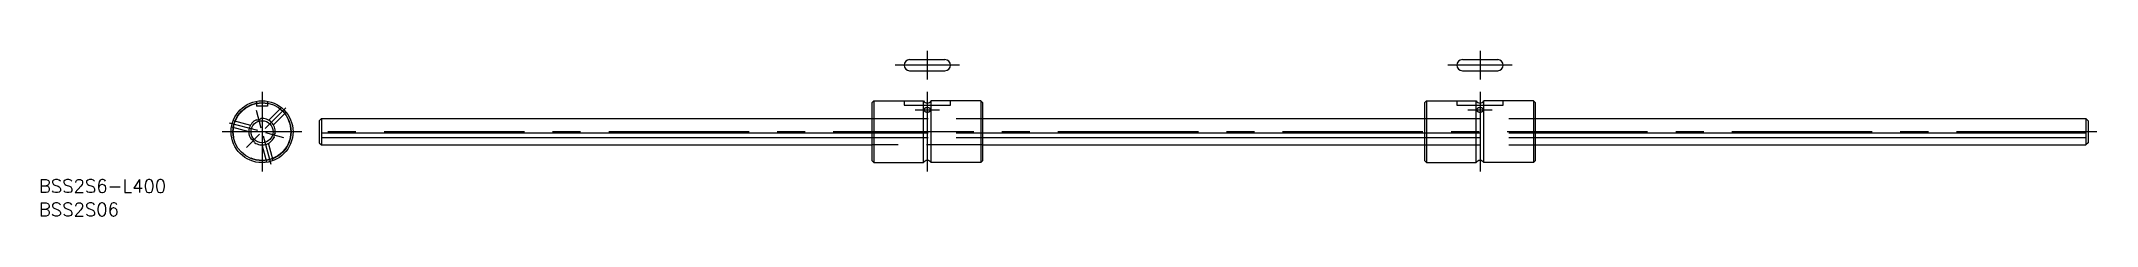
# Model space of a CAD drawing. Extents: x -50 to 415, y -19 to 18.
import ezdxf

# ---------------------------------------------------------------- set-up
doc = ezdxf.new("R2010")
doc.units = 0
doc.linetypes.add('CENTER', pattern=[50.8, 31.75, -6.35, 6.35, -6.35])
doc.linetypes.add('DASHED', pattern=[19.05, 12.7, -6.35])
doc.layers.get('0').update_dxf_attribs({"linetype": 'CONTINUOUS'})
doc.layers.add('CENTER', color=1, linetype='CENTER')
doc.styles.get("Standard").update_dxf_attribs({"font": 'txt.shx', "height": 3, "bigfont": 'bigfont.shx'})

msp = doc.modelspace()

# ---------------------------------------------------------------- linework, layer by layer
at = {"color": 7, "linetype": 'CONTINUOUS'}
for p, q in [((146.44, 16.31), (154.44, 16.31)), ((271.44, 16.31), (279.44, 16.31)), ((146.44, 13.81), (154.44, 13.81)), ((271.44, 13.81), (279.44, 13.81)), ((138.34, 7), (137.94, 6.6)), ((137.94, -6.6), (137.94, 6.6)), ((138.34, 7), (138.34, -7)), ((138.34, 7), (149.59, 7)), ((149.59, -7), (149.59, 7)), ((162.54, 7), (151.29, 7)), ((151.29, -7), (151.29, 7)), ((162.54, 7), (162.54, -7)), ((162.54, 7), (162.94, 6.6)), ((162.94, 6.6), (162.94, -6.6)), ((263.34, 7), (262.94, 6.6)), ((262.94, -6.6), (262.94, 6.6)), ((263.34, 7), (263.34, -7)), ((263.34, 7), (274.59, 7)), ((274.59, -7), (274.59, 7)), ((276.29, -7), (276.29, 7)), ((287.54, 7), (276.29, 7)), ((287.54, 7), (287.94, 6.6)), ((287.54, 7), (287.54, -7)), ((287.94, 6.6), (287.94, -6.6)), ((13.44, 3), (12.94, 2.5)), ((12.94, 2.5), (12.94, -2.5)), ((13.44, 3), (137.94, 3)), ((13.44, 3), (13.44, -3)), ((162.94, 3), (262.94, 3)), ((287.94, 3), (412.44, 3)), ((412.44, 3), (412.94, 2.5)), ((412.44, 3), (412.44, -3)), ((412.94, 2.5), (412.94, -2.5)), ((12.94, -2.5), (13.44, -3)), ((13.44, -0.25), (137.94, -0.25)), ((13.44, -1.28), (137.94, -1.28)), ((13.44, -3), (137.94, -3)), ((162.94, -0.25), (262.94, -0.25)), ((162.94, -1.28), (262.94, -1.28)), ((162.94, -3), (262.94, -3)), ((287.94, -0.25), (412.44, -0.25)), ((287.94, -1.28), (412.44, -1.28)), ((287.94, -3), (412.44, -3)), ((412.94, -2.5), (412.44, -3)), ((138.34, -7), (137.94, -6.6)), ((138.34, -7), (149.59, -7)), ((162.54, -7), (151.29, -7)), ((162.54, -7), (162.94, -6.6)), ((263.34, -7), (262.94, -6.6)), ((263.34, -7), (274.59, -7)), ((287.54, -7), (276.29, -7)), ((287.54, -7), (287.94, -6.6))]:
    msp.add_line(p, q, dxfattribs=at)
at = {"color": 3, "linetype": 'DASHED'}
for p, q in [((-1.25, 6.89), (-1.25, 5.8)), ((1.25, 5.8), (-1.25, 5.8)), ((1.25, 6.89), (1.25, 5.8)), ((4.39, 5.45), (1.52, 2.58)), ((145.19, 7), (145.19, 6.03)), ((145.19, 6.03), (155.69, 6.03)), ((155.69, 6.03), (155.69, 7)), ((270.19, 7), (270.19, 6.03)), ((270.19, 6.03), (280.69, 6.03)), ((280.69, 6.03), (280.69, 7)), ((-6.92, 1.08), (-3, 0.03)), ((-6.53, 2.53), (-2.61, 1.48)), ((5.45, 4.39), (2.58, 1.52)), ((137.94, 3), (162.94, 3)), ((262.94, 3), (287.94, 3)), ((1.08, -6.92), (0.03, -3)), ((2.53, -6.53), (1.48, -2.61)), ((137.94, -0.25), (162.94, -0.25)), ((137.94, -1.28), (162.94, -1.28)), ((162.94, -3), (137.94, -3)), ((262.94, -0.25), (287.94, -0.25)), ((262.94, -1.28), (287.94, -1.28)), ((262.94, -3), (287.94, -3))]:
    msp.add_line(p, q, dxfattribs=at)
at = {"color": 7, "linetype": 'CONTINUOUS'}
for points in [[(151.19, 4.95, 0), (151.19, 4.97, 0), (151.19, 5, 0), (151.19, 5.02, 0), (151.18, 5.05, 0), (151.17, 5.07, 0), (151.16, 5.1, 0), (151.15, 5.12, 0), (151.14, 5.14, 0), (151.12, 5.16, 0), (151.1, 5.19, 0), (151.09, 5.21, 0), (151.07, 5.23, 0), (151.04, 5.25, 0), (151.02, 5.27, 0), (151, 5.29, 0), (150.97, 5.3, 0), (150.95, 5.32, 0), (150.92, 5.34, 0), (150.89, 5.35, 0), (150.86, 5.37, 0), (150.83, 5.38, 0), (150.8, 5.39, 0), (150.76, 5.4, 0), (150.73, 5.41, 0), (150.7, 5.42, 0), (150.66, 5.43, 0), (150.62, 5.44, 0), (150.59, 5.44, 0), (150.55, 5.45, 0), (150.52, 5.45, 0), (150.48, 5.45, 0), (150.44, 5.45, 0), (150.41, 5.45, 0), (150.37, 5.45, 0), (150.33, 5.45, 0), (150.3, 5.44, 0), (150.26, 5.44, 0), (150.22, 5.43, 0), (150.19, 5.42, 0), (150.16, 5.41, 0), (150.12, 5.4, 0), (150.09, 5.39, 0), (150.06, 5.38, 0), (150.03, 5.37, 0), (150, 5.35, 0), (149.97, 5.34, 0), (149.94, 5.32, 0), (149.91, 5.3, 0), (149.89, 5.29, 0), (149.86, 5.27, 0), (149.84, 5.25, 0), (149.82, 5.23, 0), (149.8, 5.21, 0), (149.78, 5.19, 0), (149.76, 5.16, 0), (149.75, 5.14, 0), (149.74, 5.12, 0), (149.72, 5.1, 0), (149.72, 5.07, 0), (149.71, 5.05, 0), (149.7, 5.02, 0), (149.7, 5, 0), (149.69, 4.97, 0), (149.69, 4.95, 0), (149.69, 4.93, 0), (149.7, 4.9, 0), (149.7, 4.88, 0), (149.71, 4.85, 0), (149.72, 4.83, 0), (149.72, 4.8, 0), (149.74, 4.78, 0), (149.75, 4.76, 0), (149.76, 4.74, 0), (149.78, 4.71, 0), (149.8, 4.69, 0), (149.82, 4.67, 0), (149.84, 4.65, 0), (149.86, 4.63, 0), (149.89, 4.61, 0), (149.91, 4.59, 0), (149.94, 4.58, 0), (149.97, 4.56, 0), (150, 4.55, 0), (150.03, 4.53, 0), (150.06, 4.52, 0), (150.09, 4.51, 0), (150.12, 4.5, 0), (150.16, 4.49, 0), (150.19, 4.48, 0), (150.22, 4.47, 0), (150.26, 4.46, 0), (150.3, 4.46, 0), (150.33, 4.45, 0), (150.37, 4.45, 0), (150.41, 4.45, 0), (150.44, 4.45, 0), (150.48, 4.45, 0), (150.52, 4.45, 0), (150.55, 4.45, 0), (150.59, 4.46, 0), (150.62, 4.46, 0), (150.66, 4.47, 0), (150.7, 4.48, 0), (150.73, 4.49, 0), (150.76, 4.5, 0), (150.8, 4.51, 0), (150.83, 4.52, 0), (150.86, 4.53, 0), (150.89, 4.55, 0), (150.92, 4.56, 0), (150.95, 4.58, 0), (150.97, 4.59, 0), (151, 4.61, 0), (151.02, 4.63, 0), (151.04, 4.65, 0), (151.07, 4.67, 0), (151.09, 4.69, 0), (151.1, 4.71, 0), (151.12, 4.74, 0), (151.14, 4.76, 0), (151.15, 4.78, 0), (151.16, 4.8, 0), (151.17, 4.83, 0), (151.18, 4.85, 0), (151.19, 4.88, 0), (151.19, 4.9, 0), (151.19, 4.93, 0), (151.19, 4.95, 0)], [(276.19, 4.95, 0), (276.19, 4.97, 0), (276.19, 5, 0), (276.19, 5.02, 0), (276.18, 5.05, 0), (276.17, 5.07, 0), (276.16, 5.1, 0), (276.15, 5.12, 0), (276.14, 5.14, 0), (276.12, 5.16, 0), (276.1, 5.19, 0), (276.09, 5.21, 0), (276.07, 5.23, 0), (276.05, 5.25, 0), (276.02, 5.27, 0), (276, 5.29, 0), (275.97, 5.3, 0), (275.95, 5.32, 0), (275.92, 5.34, 0), (275.89, 5.35, 0), (275.86, 5.37, 0), (275.83, 5.38, 0), (275.8, 5.39, 0), (275.76, 5.4, 0), (275.73, 5.41, 0), (275.7, 5.42, 0), (275.66, 5.43, 0), (275.62, 5.44, 0), (275.59, 5.44, 0), (275.55, 5.45, 0), (275.52, 5.45, 0), (275.48, 5.45, 0), (275.44, 5.45, 0), (275.41, 5.45, 0), (275.37, 5.45, 0), (275.33, 5.45, 0), (275.3, 5.44, 0), (275.26, 5.44, 0), (275.23, 5.43, 0), (275.19, 5.42, 0), (275.16, 5.41, 0), (275.12, 5.4, 0), (275.09, 5.39, 0), (275.06, 5.38, 0), (275.03, 5.37, 0), (275, 5.35, 0), (274.97, 5.34, 0), (274.94, 5.32, 0), (274.91, 5.3, 0), (274.89, 5.29, 0), (274.86, 5.27, 0), (274.84, 5.25, 0), (274.82, 5.23, 0), (274.8, 5.21, 0), (274.78, 5.19, 0), (274.76, 5.16, 0), (274.75, 5.14, 0), (274.74, 5.12, 0), (274.73, 5.1, 0), (274.71, 5.07, 0), (274.71, 5.05, 0), (274.7, 5.02, 0), (274.7, 5, 0), (274.69, 4.97, 0), (274.69, 4.95, 0), (274.69, 4.93, 0), (274.7, 4.9, 0), (274.7, 4.88, 0), (274.71, 4.85, 0), (274.71, 4.83, 0), (274.73, 4.8, 0), (274.74, 4.78, 0), (274.75, 4.76, 0), (274.76, 4.74, 0), (274.78, 4.71, 0), (274.8, 4.69, 0), (274.82, 4.67, 0), (274.84, 4.65, 0), (274.86, 4.63, 0), (274.89, 4.61, 0), (274.91, 4.59, 0), (274.94, 4.58, 0), (274.97, 4.56, 0), (275, 4.55, 0), (275.03, 4.53, 0), (275.06, 4.52, 0), (275.09, 4.51, 0), (275.12, 4.5, 0), (275.16, 4.49, 0), (275.19, 4.48, 0), (275.23, 4.47, 0), (275.26, 4.46, 0), (275.3, 4.46, 0), (275.33, 4.45, 0), (275.37, 4.45, 0), (275.41, 4.45, 0), (275.44, 4.45, 0), (275.48, 4.45, 0), (275.52, 4.45, 0), (275.55, 4.45, 0), (275.59, 4.46, 0), (275.62, 4.46, 0), (275.66, 4.47, 0), (275.7, 4.48, 0), (275.73, 4.49, 0), (275.76, 4.5, 0), (275.8, 4.51, 0), (275.83, 4.52, 0), (275.86, 4.53, 0), (275.89, 4.55, 0), (275.92, 4.56, 0), (275.95, 4.58, 0), (275.97, 4.59, 0), (276, 4.61, 0), (276.02, 4.63, 0), (276.05, 4.65, 0), (276.07, 4.67, 0), (276.09, 4.69, 0), (276.1, 4.71, 0), (276.12, 4.74, 0), (276.14, 4.76, 0), (276.15, 4.78, 0), (276.16, 4.8, 0), (276.17, 4.83, 0), (276.18, 4.85, 0), (276.19, 4.88, 0), (276.19, 4.9, 0), (276.19, 4.93, 0), (276.19, 4.95, 0)]]:
    msp.add_polyline3d(points, dxfattribs=at)
for radius in [7, 6.6, 2.5]:
    msp.add_circle((0, 0), radius, dxfattribs=at)
at = {"color": 3, "linetype": 'DASHED'}
msp.add_circle((0, 0), 6.5, dxfattribs=at)
at = {"color": 7, "linetype": 'CONTINUOUS'}
for centre, radius, start, end in [((146.44, 15.06), 1.25, 90, 270), ((154.44, 15.06), 1.25, 270, 90), ((271.44, 15.06), 1.25, 90, 270), ((279.44, 15.06), 1.25, 270, 90), ((150.44, 7.47), 0.971, 208.94, 331.06), ((275.44, 7.47), 0.971, 208.94, 331.06), ((0, 0), 3, 115.1952, 214.8048), ((-0.98, 3.67), 1, 252.9266, 317.0734), ((0, 0), 3, 355.1952, 94.8048), ((-2.69, -2.69), 1, 12.9266, 77.0734), ((0, 0), 3, 235.1952, 334.8048), ((3.67, -0.98), 1, 132.9266, 197.0734), ((150.44, -7.47), 0.971, 28.94, 151.06), ((275.44, -7.47), 0.971, 28.94, 151.06)]:
    msp.add_arc(centre, radius, start, end, dxfattribs=at)
at = {"layer": 'CENTER', "color": 1, "linetype": 'CENTER'}
for p, q in [((157.69, 15.06), (143.19, 15.06)), ((150.44, 18.31), (150.44, 11.81)), ((282.69, 15.06), (268.19, 15.06)), ((275.44, 18.31), (275.44, 11.81)), ((-0.21, 0.77), (-1.29, 4.83)), ((0, 9), (0, -9)), ((0.71, 0.71), (5.39, 5.39)), ((147.69, 4.95), (153.19, 4.95)), ((150.44, 9), (150.44, -9)), ((272.69, 4.95), (278.19, 4.95)), ((275.44, 9), (275.44, -9)), ((9, 0), (-9, 0)), ((-0.97, 0.26), (-7.36, 1.97)), ((414.94, 0), (10.94, 0)), ((-0.57, -0.57), (-3.54, -3.54)), ((0.26, -0.97), (1.97, -7.36)), ((0.77, -0.21), (4.83, -1.29))]:
    msp.add_line(p, q, dxfattribs=at)

# ---------------------------------------------------------------- texts
at = {"color": 7, "linetype": 'CONTINUOUS'}
for s, p in [('BSS2S6-L400', (-50.48, -13.79)), ('BSS2S06', (-50.48, -19.12))]:
    msp.add_text(s, height=3, dxfattribs=at).set_placement(p)

doc.saveas('drawing.dxf')
